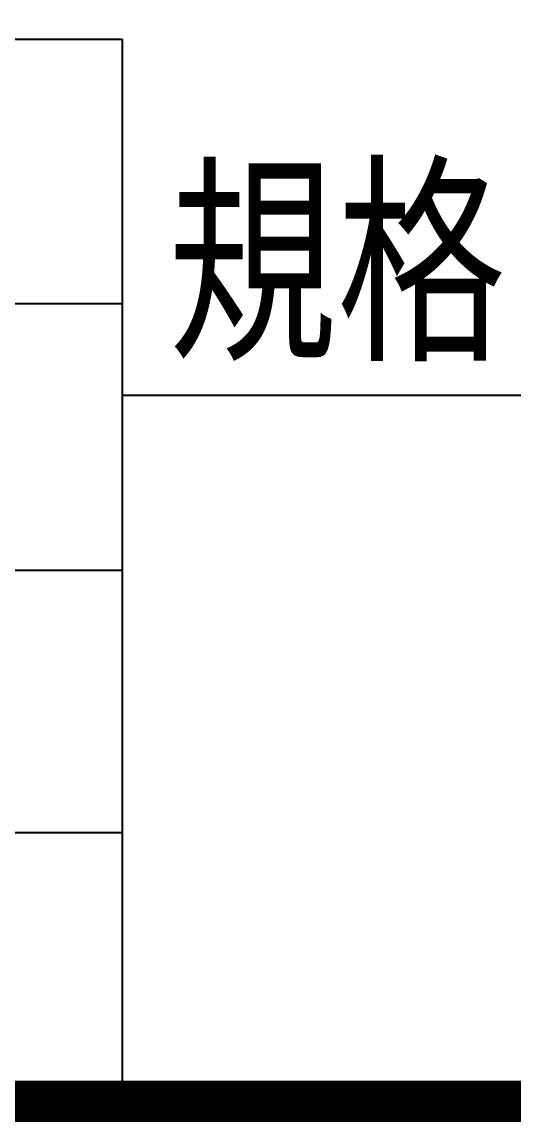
# Model space of a CAD drawing. Header units: millimetres. Extents: x 1519 to 1850, y 53 to 287.
# Drawn here: x 1642.03 to 1655.02, y 52.88 to 81.95 of the extents above; entities that cross this region are included whole.
import ezdxf

# ---------------------------------------------------------------- set-up
doc = ezdxf.new("R2010")
doc.units = ezdxf.units.MM
doc.header["$LTSCALE"] = 6
doc.layers.get('0').update_dxf_attribs({"linetype": 'CONTINUOUS'})
doc.styles.get("Standard").update_dxf_attribs({"font": 'TXT', "width": 0.8, "bigfont": 'CHINESET'})

msp = doc.modelspace()

# ---------------------------------------------------------------- linework, layer by layer
at = {"color": 3}
for p, q in [((1519.7808, 81.5), (1644.6761, 81.5)), ((1644.6761, 81.5), (1644.6761, 53.4314)), ((1606.5611, 74.5123), (1644.6761, 74.5123)), ((1644.6761, 72.0943), (1849.3552, 72.0943)), ((1519.7808, 67.4657), (1644.6761, 67.4657)), ((1606.5611, 60.5368), (1644.6761, 60.5368))]:
    msp.add_line(p, q, dxfattribs=at)
at = {"const_width": 1.0958}
msp.add_lwpolyline([(1519.7808, 53.4314), (1849.3552, 53.4314), (1849.3552, 286.915), (1519.7808, 286.915)], close=True, dxfattribs=at)

# ---------------------------------------------------------------- texts
at = {"color": 3, "width": 0.9}
msp.add_text('規格', height=4.94676, dxfattribs=at).set_placement((1645.8956, 72.9866))

doc.saveas('drawing.dxf')
